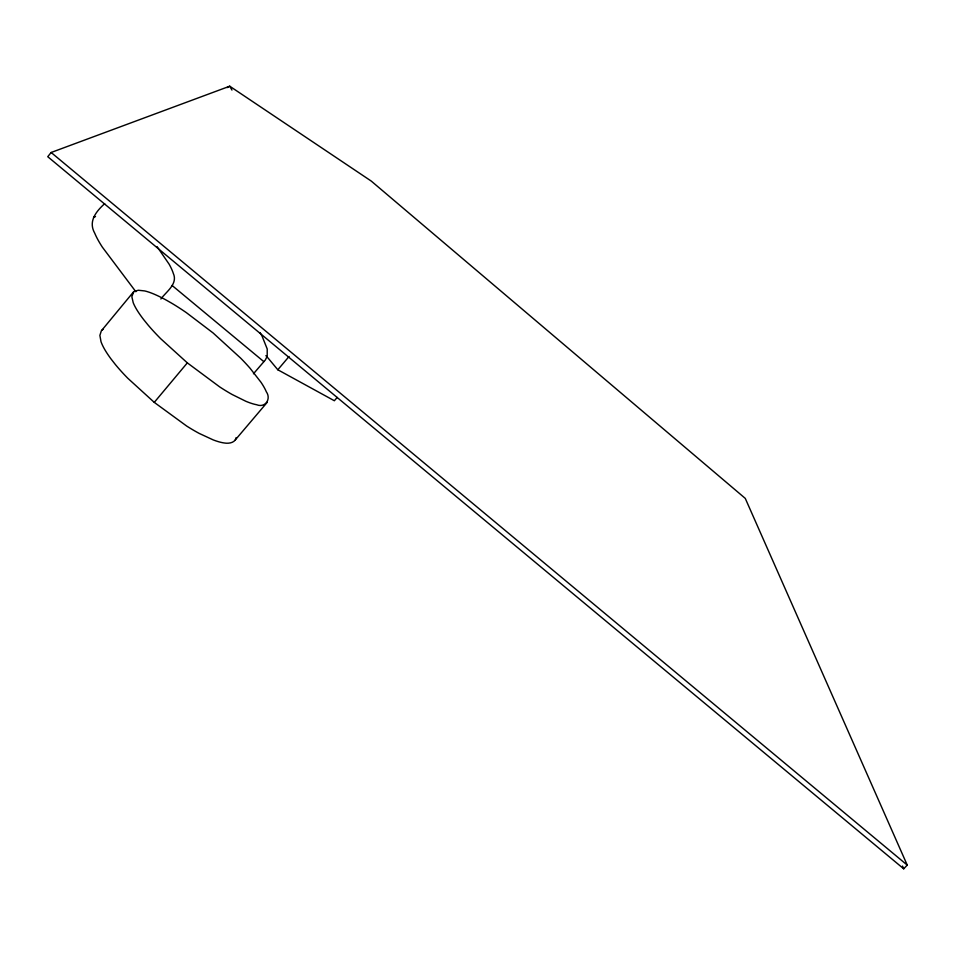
<?xml version="1.0" encoding="UTF-8"?>
<svg xmlns="http://www.w3.org/2000/svg" width="955" height="955" viewBox="0 0 955 955"><rect width="100%" height="100%" fill="white"/><g stroke="black" fill="none" stroke-linecap="round" stroke-linejoin="round"><path stroke-width="1.43" d="M236.148 437.581C235.216 442.989 228.543 443.788 224.103 442.953A85.986 20.903 39.4 0 1 213.228 439.909L199.261 433.439A78.429 19.124 39.4 0 1 186.679 426.049L154.268 402.377L127.743 378.204A79.575 19.386 39.4 0 1 115.28 364.404L111.198 359.187A90.009 21.87 39.4 0 1 106.136 351.834A86.201 20.962 39.4 0 1 101.003 341.639L99.881 335.408L101.337 330.848L133.748 291.633L138.284 290.248L144.683 290.929A84.995 18.682 39.6 0 1 155.259 294.641L157.718 295.752A90.51 19.924 39.6 0 1 165.74 299.822L171.411 303.045A79.599 17.453 39.5 0 1 186.404 312.679L213.049 332.925L240.636 358.113A78.155 17.13 39.6 0 1 250.103 368.296L260.99 382.275A85.27 18.742 39.6 0 1 266.302 391.729C271.495 399.011 265.204 408.263 256.549 404.705A86.32 19.04 39.6 0 1 245.913 401.303L232.149 394.499A78.74 17.429 39.6 0 1 219.674 386.894L187.335 362.876L160.655 338.667A79.886 17.668 39.5 0 1 148.013 324.963L143.835 319.818A90.367 19.912 39.6 0 1 138.618 312.595A86.547 19.088 39.6 0 1 133.211 302.675L131.85 296.695L133.748 291.633M104.692 203.642C95.751 211.771 88.123 221.584 94.772 233.271A152.143 31.205 39.6 0 0 102.352 247.142L135.861 291.729M160.894 298.987C166.242 291.562 178.155 284.029 173.285 273.321A144.563 29.307 38.5 0 0 169.107 264.153L157.038 246.593M51.14 152.49L47.75 156.704L903.705 868.799L907.25 865.111L745.27 498.391L371.256 181.08L229.725 86.201L51.14 152.49L907.25 865.111M154.268 402.377L187.335 362.876M253.445 373.799L265.299 360.035L267.197 356.275L267.221 348.993L262.136 336.291A143.429 29.139 39.2 0 0 259.987 332.591M265.908 355.618A144.145 30.93 39.4 0 1 268.606 358.698L277.81 369.764L289.055 356.49M235.372 439.837L267.269 402.27M337.199 397.423L334.357 400.742L277.81 369.764M102.101 329.964L103.116 329.344M227.099 87.621L229.725 86.201L231.958 90.068M93.554 217.298L95.524 216.582M172.091 285.473L263.771 361.587M902.511 866.066L903.705 868.799"/></g></svg>
